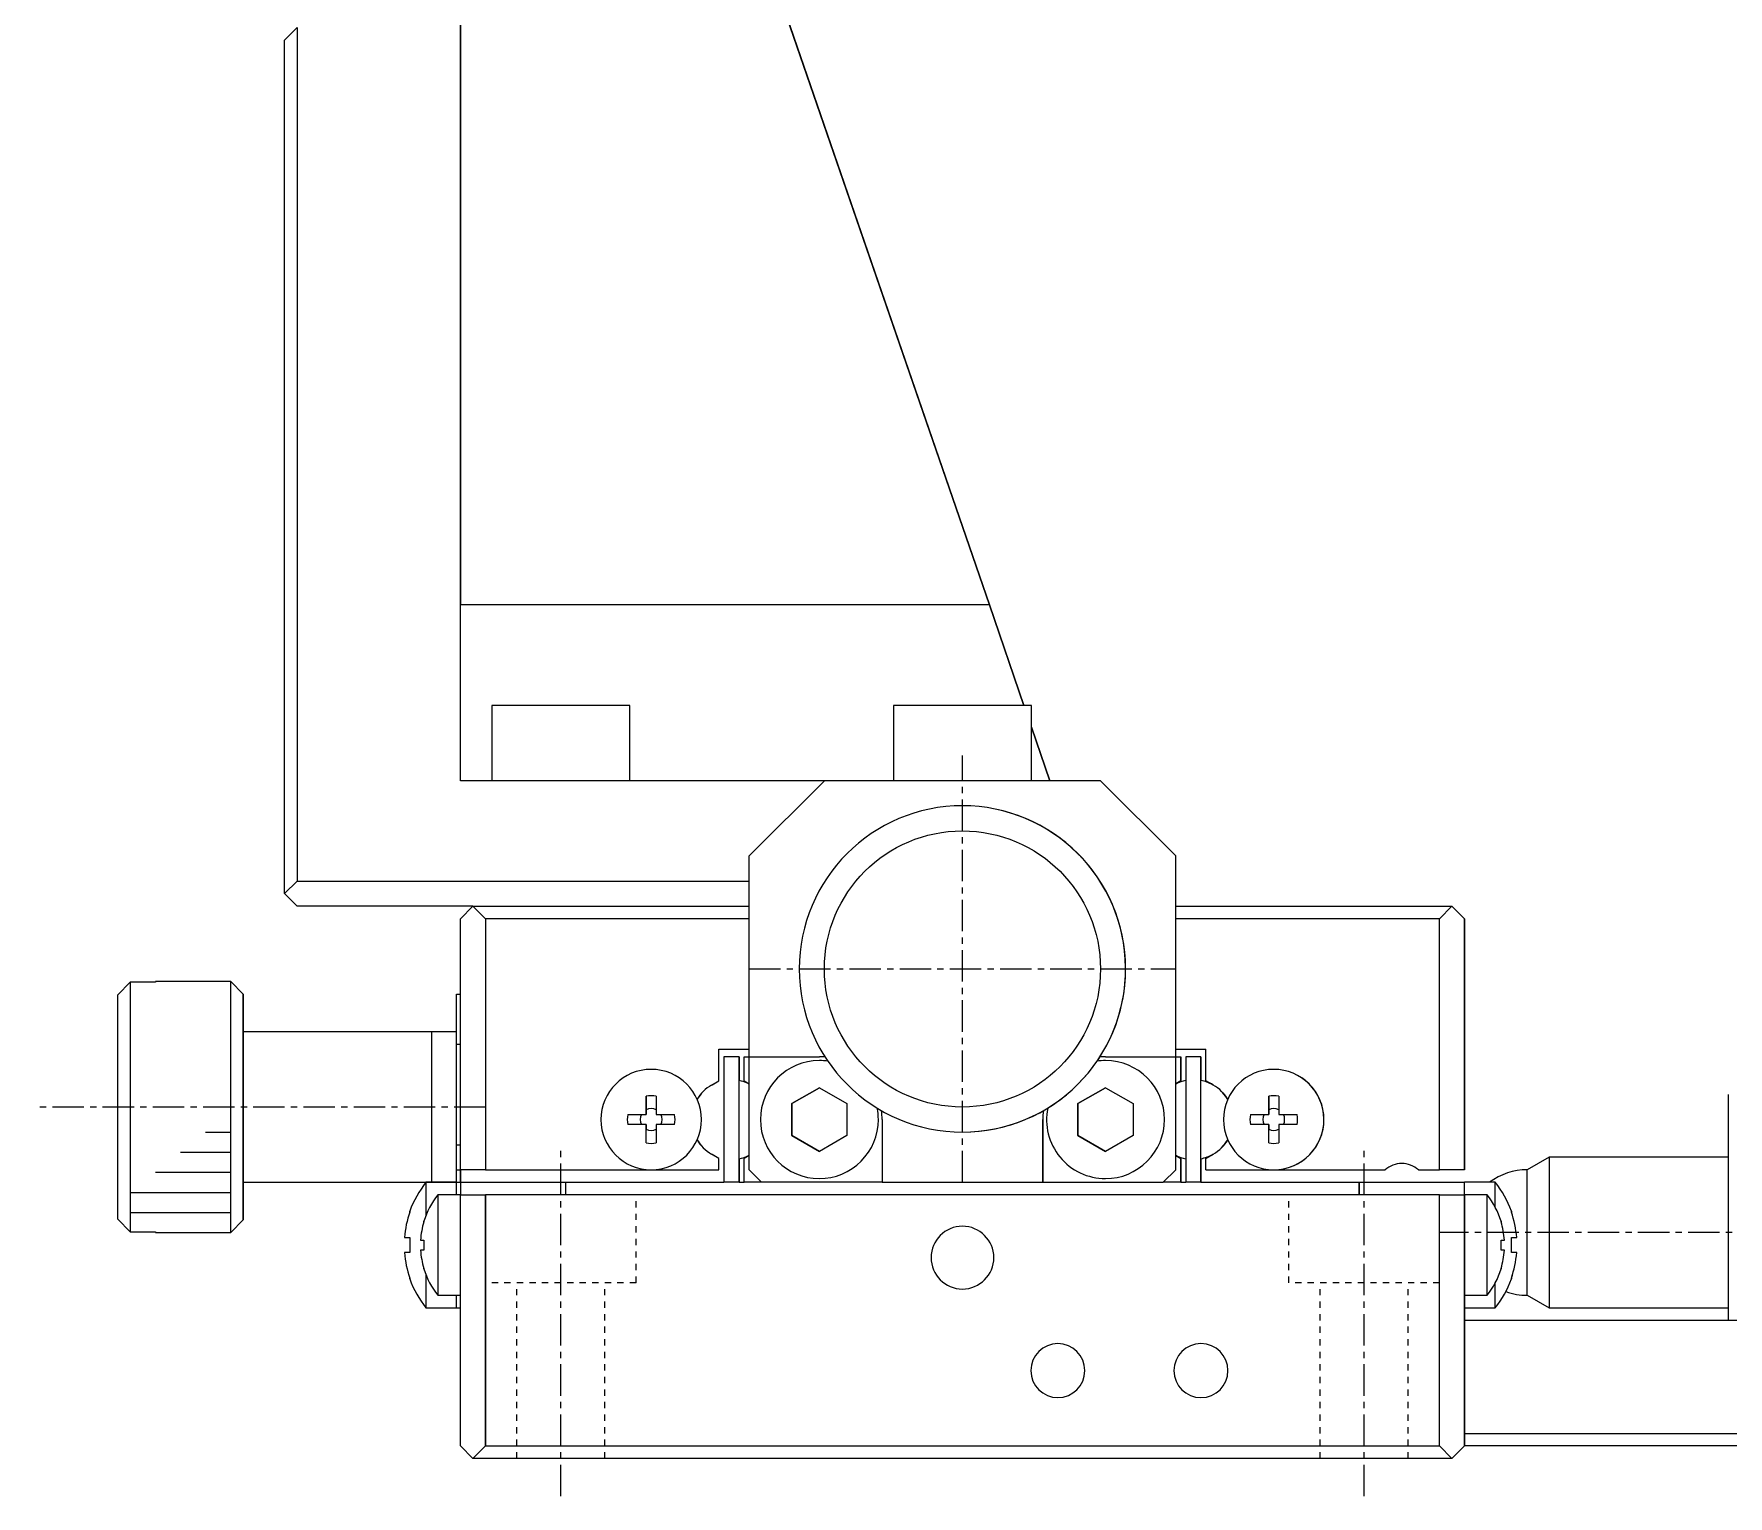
# Model space of a CAD drawing. Extents: x 67 to 344, y 71 to 375.
# Drawn here: x 229.3 to 296.8, y 86.1 to 144.3 of the extents above; entities that cross this region are included whole.
import ezdxf

# ---------------------------------------------------------------- set-up
doc = ezdxf.new("R2010")
doc.units = 0
doc.linetypes.add('CENTER', pattern=[2, 1.25, -0.25, 0.25, -0.25])
doc.linetypes.add('DOT', pattern=[0.5, 0.25, -0.25])
doc.layers.get('0').update_dxf_attribs({"linetype": 'CONTINUOUS'})

msp = doc.modelspace()

# ---------------------------------------------------------------- linework, layer by layer
at = {"color": 7, "linetype": 'CONTINUOUS'}
for p, q in [((246.321, 182.779), (246.321, 121.578)), ((246.321, 114.578), (246.321, 182.779)), ((246.321, 182.779), (267.395, 121.578)), ((267.395, 121.578), (246.322, 182.779)), ((239.321, 144.078), (239.821, 144.578)), ((239.821, 144.578), (239.821, 110.578)), ((239.321, 110.078), (239.321, 144.078)), ((268.772, 117.578), (267.395, 121.578)), ((267.395, 121.578), (268.772, 117.578)), ((247.572, 117.578), (247.572, 114.578)), ((250.322, 117.578), (247.572, 117.578)), ((253.072, 117.578), (250.322, 117.578)), ((253.072, 114.578), (253.072, 117.578)), ((263.572, 117.578), (263.572, 114.578)), ((266.322, 117.578), (263.572, 117.578)), ((269.072, 117.578), (266.322, 117.578)), ((269.072, 114.578), (269.072, 117.578)), ((269.805, 114.578), (269.072, 116.707)), ((269.072, 116.707), (269.805, 114.578)), ((260.821, 114.578), (246.321, 114.578)), ((260.821, 114.578), (257.821, 111.578)), ((271.821, 114.578), (260.821, 114.578)), ((271.821, 114.578), (274.821, 111.578)), ((274.821, 111.578), (271.821, 114.578)), ((271.821, 114.578), (271.821, 114.578)), ((266.32, 113.578), (266.32, 113.578)), ((257.821, 103.578), (257.821, 111.578)), ((274.821, 103.578), (274.821, 111.578)), ((274.821, 103.578), (274.821, 111.578)), ((274.821, 111.578), (274.821, 111.578)), ((239.821, 110.578), (239.321, 110.078)), ((239.321, 110.078), (239.821, 109.578)), ((239.821, 110.578), (257.821, 110.578)), ((246.821, 109.578), (239.821, 109.578)), ((246.321, 109.078), (246.821, 109.578)), ((246.821, 109.578), (247.321, 109.078)), ((246.821, 109.578), (248.821, 109.578)), ((248.821, 109.578), (248.822, 109.578)), ((248.821, 109.578), (248.821, 109.578)), ((248.822, 109.578), (257.821, 109.578)), ((274.821, 109.578), (280.821, 109.578)), ((280.821, 109.578), (280.822, 109.578)), ((280.821, 109.578), (280.821, 109.578)), ((280.822, 109.578), (285.821, 109.578)), ((285.321, 109.078), (285.821, 109.578)), ((285.821, 109.578), (286.321, 109.078)), ((285.821, 109.578), (285.822, 109.578)), ((286.322, 109.078), (285.822, 109.578)), ((246.321, 99.078), (246.321, 109.078)), ((247.321, 109.078), (247.321, 99.078)), ((257.821, 109.078), (247.321, 109.078)), ((285.321, 109.078), (274.821, 109.078)), ((285.321, 99.078), (285.321, 109.078)), ((286.321, 109.078), (286.321, 99.078)), ((286.322, 109.078), (286.321, 109.078)), ((286.322, 99.078), (286.322, 109.078)), ((232.671, 106.05), (233.171, 106.553)), ((232.671, 97.105), (232.671, 106.05)), ((233.171, 106.553), (233.171, 96.603)), ((234.171, 106.553), (233.171, 106.553)), ((237.171, 106.578), (234.171, 106.578)), ((234.171, 106.578), (234.171, 106.553)), ((237.171, 96.578), (237.171, 106.578)), ((237.671, 106.078), (237.171, 106.578)), ((237.671, 106.078), (237.671, 97.078)), ((237.672, 104.578), (237.671, 106.078)), ((246.171, 104.078), (246.171, 106.078)), ((246.171, 106.078), (246.321, 106.078)), ((245.171, 104.578), (237.671, 104.578)), ((237.671, 104.578), (237.671, 98.578)), ((237.672, 98.578), (237.672, 104.578)), ((245.171, 104.578), (245.171, 101.578)), ((245.171, 104.578), (245.171, 101.578)), ((246.171, 104.578), (245.171, 104.578)), ((246.171, 100.078), (246.171, 104.078)), ((256.621, 102.622), (256.621, 103.878)), ((256.621, 103.878), (257.821, 103.878)), ((256.622, 102.622), (256.622, 103.878)), ((256.821, 103.578), (256.821, 98.578)), ((257.421, 103.578), (256.821, 103.578)), ((257.421, 98.578), (257.421, 103.578)), ((257.421, 103.578), (257.422, 103.578)), ((257.422, 103.578), (257.422, 102.636)), ((257.621, 102.622), (257.621, 103.578)), ((257.621, 103.578), (257.821, 103.578)), ((257.821, 99.078), (257.821, 103.578)), ((257.821, 103.578), (260.021, 103.578)), ((260.021, 103.578), (260.022, 103.578)), ((260.022, 103.578), (260.621, 103.578)), ((272.021, 103.578), (274.821, 103.578)), ((274.821, 103.878), (276.021, 103.878)), ((274.821, 99.078), (274.821, 103.578)), ((274.821, 99.078), (274.821, 103.578)), ((274.821, 103.578), (274.821, 103.578)), ((274.821, 103.578), (275.021, 103.578)), ((275.021, 103.578), (275.022, 103.578)), ((275.021, 103.578), (275.021, 102.622)), ((275.022, 102.622), (275.022, 103.578)), ((275.221, 103.578), (275.221, 98.578)), ((275.821, 103.578), (275.221, 103.578)), ((275.821, 98.578), (275.821, 103.578)), ((275.821, 103.578), (275.822, 103.578)), ((275.822, 103.578), (275.822, 102.636)), ((276.021, 102.622), (276.021, 103.878)), ((256.327, 102.452), (256.621, 102.622)), ((256.355, 102.468), (256.622, 102.622)), ((256.622, 102.622), (256.621, 102.622)), ((257.421, 99.428), (257.421, 102.728)), ((257.421, 102.636), (257.421, 102.728)), ((257.421, 102.728), (257.421, 102.636)), ((257.421, 102.636), (257.421, 102.728)), ((257.421, 102.728), (257.421, 102.636)), ((257.421, 102.636), (257.421, 102.728)), ((257.421, 102.728), (257.421, 102.636)), ((257.421, 102.636), (257.421, 102.728)), ((257.421, 102.728), (257.421, 102.636)), ((257.421, 102.728), (257.421, 102.636)), ((257.422, 102.636), (257.422, 102.728)), ((257.422, 102.728), (257.422, 102.636)), ((257.422, 102.636), (257.422, 102.728)), ((257.422, 102.728), (257.422, 102.636)), ((257.422, 102.636), (257.422, 102.728)), ((257.422, 102.728), (257.422, 102.636)), ((257.621, 102.622), (257.821, 102.507)), ((275.022, 102.622), (274.821, 102.506)), ((274.821, 102.507), (275.021, 102.622)), ((275.021, 102.622), (275.022, 102.622)), ((275.821, 99.428), (275.821, 102.728)), ((275.821, 102.636), (275.821, 102.728)), ((275.821, 102.728), (275.821, 102.636)), ((275.821, 102.636), (275.821, 102.728)), ((275.821, 102.728), (275.821, 102.636)), ((275.821, 102.636), (275.821, 102.728)), ((275.821, 102.728), (275.821, 102.636)), ((275.821, 102.636), (275.821, 102.728)), ((275.821, 102.728), (275.821, 102.636)), ((275.821, 102.728), (275.821, 102.636)), ((275.822, 102.636), (275.822, 102.728)), ((275.822, 102.728), (275.822, 102.636)), ((275.822, 102.636), (275.822, 102.728)), ((275.822, 102.728), (275.822, 102.636)), ((275.822, 102.636), (275.822, 102.728)), ((275.822, 102.728), (275.822, 102.636)), ((276.315, 102.452), (276.021, 102.622)), ((286.321, 102.828), (286.321, 100.328)), ((286.321, 101.578), (286.321, 102.828)), ((286.322, 100.503), (286.322, 102.653)), ((286.322, 102.653), (286.322, 101.578)), ((286.322, 100.503), (286.322, 102.653)), ((286.322, 102.653), (286.322, 101.578)), ((253.721, 102.006), (253.721, 101.464)), ((253.721, 101.278), (253.721, 102.006)), ((254.121, 102.006), (254.121, 101.278)), ((260.621, 102.348), (259.521, 101.713)), ((259.521, 101.713), (260.621, 102.348)), ((260.621, 102.348), (261.721, 101.713)), ((272.021, 102.348), (270.921, 101.713)), ((270.921, 101.713), (272.021, 102.348)), ((272.021, 102.348), (273.121, 101.713)), ((278.521, 102.006), (278.521, 101.464)), ((278.521, 101.278), (278.521, 102.006)), ((278.921, 102.006), (278.921, 101.278)), ((245.171, 101.578), (245.171, 98.578)), ((245.171, 101.578), (245.171, 98.578)), ((252.992, 101.278), (253.721, 101.278)), ((253.721, 101.464), (253.721, 101.278)), ((254.121, 101.278), (254.85, 101.278)), ((259.521, 101.713), (259.521, 100.442)), ((259.521, 100.442), (259.521, 101.713)), ((261.721, 101.713), (261.721, 100.442)), ((270.921, 101.713), (270.921, 100.442)), ((270.921, 100.442), (270.921, 101.713)), ((273.121, 101.713), (273.121, 100.442)), ((277.792, 101.278), (278.521, 101.278)), ((278.521, 101.464), (278.521, 101.278)), ((278.921, 101.278), (279.65, 101.278)), ((286.321, 100.328), (286.321, 101.578)), ((286.322, 101.578), (286.322, 100.503)), ((286.322, 101.578), (286.322, 100.503)), ((253.721, 100.878), (252.992, 100.878)), ((253.721, 100.878), (253.721, 100.691)), ((253.721, 100.149), (253.721, 100.878)), ((253.721, 100.149), (253.721, 100.691)), ((254.85, 100.878), (254.121, 100.878)), ((254.121, 100.878), (254.121, 100.149)), ((263.121, 101.078), (263.121, 98.578)), ((266.32, 100.578), (266.32, 100.578)), ((269.521, 101.078), (269.521, 98.578)), ((269.521, 98.578), (269.521, 101.078)), ((278.521, 100.878), (277.792, 100.878)), ((278.521, 100.878), (278.521, 100.691)), ((278.521, 100.149), (278.521, 100.878)), ((278.521, 100.149), (278.521, 100.691)), ((279.65, 100.878), (278.921, 100.878)), ((278.921, 100.878), (278.921, 100.149)), ((246.171, 99.078), (246.171, 100.078)), ((259.521, 100.442), (260.621, 99.807)), ((260.621, 99.807), (259.521, 100.442)), ((261.721, 100.442), (260.621, 99.807)), ((270.921, 100.442), (272.021, 99.807)), ((272.021, 99.807), (270.921, 100.442)), ((273.121, 100.442), (272.021, 99.807)), ((256.621, 99.533), (256.327, 99.703)), ((256.622, 99.533), (256.355, 99.687)), ((256.621, 99.533), (256.622, 99.533)), ((256.621, 99.078), (256.621, 99.533)), ((256.622, 99.078), (256.622, 99.533)), ((257.421, 99.428), (257.421, 99.519)), ((257.421, 99.428), (257.421, 99.519)), ((257.421, 99.428), (257.421, 99.519)), ((257.421, 99.428), (257.421, 99.519)), ((257.421, 99.519), (257.421, 99.428)), ((257.421, 99.519), (257.421, 99.428)), ((257.421, 99.519), (257.421, 99.428)), ((257.421, 99.519), (257.421, 99.428)), ((257.421, 99.519), (257.421, 99.428)), ((257.422, 99.428), (257.422, 99.519)), ((257.422, 99.428), (257.422, 99.519)), ((257.422, 99.428), (257.422, 99.519)), ((257.422, 99.519), (257.422, 99.428)), ((257.422, 99.519), (257.422, 98.578)), ((257.422, 99.519), (257.422, 99.428)), ((257.422, 99.519), (257.422, 99.428)), ((257.821, 99.648), (257.621, 99.533)), ((257.621, 98.578), (257.621, 99.533)), ((274.821, 99.649), (275.022, 99.533)), ((275.021, 99.533), (274.821, 99.649)), ((274.822, 99.652), (274.822, 99.649)), ((274.822, 99.649), (274.822, 99.652)), ((275.022, 99.533), (275.021, 99.533)), ((275.021, 99.533), (275.021, 98.578)), ((275.022, 98.578), (275.022, 99.533)), ((275.821, 99.428), (275.821, 99.519)), ((275.821, 99.428), (275.821, 99.519)), ((275.821, 99.428), (275.821, 99.519)), ((275.821, 99.428), (275.821, 99.519)), ((275.821, 99.519), (275.821, 99.428)), ((275.821, 99.519), (275.821, 99.428)), ((275.821, 99.519), (275.821, 99.428)), ((275.821, 99.519), (275.821, 99.428)), ((275.821, 99.519), (275.821, 99.428)), ((275.822, 99.428), (275.822, 99.519)), ((275.822, 99.428), (275.822, 99.519)), ((275.822, 99.428), (275.822, 99.519)), ((275.822, 99.519), (275.822, 99.428)), ((275.822, 99.519), (275.822, 98.578)), ((275.822, 99.519), (275.822, 99.428)), ((275.822, 99.519), (275.822, 99.428)), ((276.021, 99.533), (276.315, 99.703)), ((276.021, 99.078), (276.021, 99.533)), ((289.687, 99.578), (288.821, 99.078)), ((296.821, 99.578), (289.687, 99.578)), ((289.687, 99.578), (289.687, 96.55)), ((237.671, 98.578), (244.949, 98.578)), ((237.671, 97.078), (237.672, 98.578)), ((244.949, 98.578), (245.171, 98.578)), ((246.171, 98.578), (244.949, 98.578)), ((244.949, 98.578), (244.949, 97.262)), ((245.171, 98.578), (246.171, 98.578)), ((246.171, 98.578), (246.171, 99.078)), ((246.171, 99.078), (246.321, 99.078)), ((246.171, 98.078), (246.171, 98.578)), ((246.321, 99.078), (246.321, 99.078)), ((246.322, 99.078), (246.321, 99.078)), ((246.321, 99.078), (246.321, 98.578)), ((246.321, 98.578), (250.522, 98.578)), ((246.321, 98.578), (246.321, 98.078)), ((247.321, 99.078), (246.322, 99.078)), ((246.322, 98.578), (246.322, 99.078)), ((247.321, 99.078), (253.921, 99.078)), ((250.522, 98.578), (256.821, 98.578)), ((250.522, 98.078), (250.522, 98.578)), ((253.922, 99.078), (256.621, 99.078)), ((256.621, 99.078), (256.622, 99.078)), ((257.421, 98.578), (256.821, 98.578)), ((257.421, 98.578), (257.621, 98.578)), ((257.421, 98.578), (257.421, 98.578)), ((258.321, 98.578), (257.621, 98.578)), ((257.821, 99.078), (258.321, 98.578)), ((260.021, 98.578), (258.321, 98.578)), ((260.022, 98.578), (260.021, 98.578)), ((263.121, 98.578), (260.022, 98.578)), ((263.121, 98.578), (269.521, 98.578)), ((269.521, 98.578), (270.021, 98.578)), ((270.021, 98.578), (270.022, 98.578)), ((270.022, 98.578), (274.321, 98.578)), ((274.821, 99.078), (274.321, 98.578)), ((274.321, 98.578), (274.821, 99.078)), ((274.321, 98.578), (274.321, 98.578)), ((275.021, 98.578), (274.321, 98.578)), ((274.821, 99.078), (274.821, 99.078)), ((275.021, 98.578), (275.021, 98.578)), ((275.021, 98.578), (275.221, 98.578)), ((275.821, 98.578), (275.221, 98.578)), ((275.821, 98.578), (282.122, 98.578)), ((275.821, 98.578), (275.821, 98.578)), ((276.021, 99.078), (278.721, 99.078)), ((278.722, 99.078), (283.16, 99.078)), ((282.122, 98.578), (286.321, 98.578)), ((282.122, 98.078), (282.122, 98.578)), ((282.122, 98.578), (282.122, 98.078)), ((283.16, 99.078), (283.16, 99.078)), ((284.482, 99.078), (285.321, 99.078)), ((286.321, 99.078), (285.321, 99.078)), ((286.321, 99.078), (286.322, 99.078)), ((286.321, 98.578), (286.322, 98.578)), ((286.321, 97.622), (286.321, 98.578)), ((287.544, 98.578), (286.322, 98.578)), ((286.322, 97.078), (286.322, 98.578)), ((287.544, 97.586), (287.544, 98.578)), ((288.821, 96.555), (288.821, 99.078)), ((245.424, 98.078), (245.424, 94.078)), ((246.321, 98.078), (245.424, 98.078)), ((246.321, 88.078), (246.321, 98.078)), ((246.321, 98.078), (247.321, 98.078)), ((285.321, 98.078), (247.321, 98.078)), ((247.321, 98.078), (247.321, 88.078)), ((285.321, 88.078), (285.321, 98.078)), ((285.321, 98.078), (286.321, 98.078)), ((286.321, 98.078), (286.321, 88.078)), ((286.321, 98.078), (286.321, 98.078)), ((286.321, 98.078), (286.321, 97.622)), ((286.322, 94.078), (286.322, 98.078)), ((287.22, 98.078), (286.322, 98.078)), ((287.22, 94.078), (287.22, 98.078)), ((244.306, 97.394), (244.306, 97.428)), ((244.306, 97.428), (244.306, 97.394)), ((286.321, 97.622), (286.321, 97.452)), ((286.321, 97.622), (286.321, 97.452)), ((286.321, 97.452), (286.321, 97.2)), ((286.321, 97.452), (286.321, 97.2)), ((286.322, 97.378), (286.321, 97.378)), ((286.321, 97.2), (286.321, 97.078)), ((286.321, 97.2), (286.321, 97.078)), ((288.187, 97.394), (288.187, 97.428)), ((288.187, 97.428), (288.187, 97.394)), ((233.171, 96.603), (232.671, 97.105)), ((233.171, 96.603), (234.171, 96.603)), ((234.171, 96.603), (234.171, 96.578)), ((234.171, 96.578), (237.171, 96.578)), ((237.171, 96.578), (237.671, 97.078)), ((244.866, 97.006), (244.866, 97.028)), ((244.866, 97.028), (244.866, 97.006)), ((287.777, 97.006), (287.777, 97.028)), ((287.777, 97.028), (287.777, 97.006)), ((288.821, 94.078), (288.821, 96.555)), ((289.687, 96.55), (289.687, 93.578)), ((244.094, 96.378), (244.306, 96.378)), ((244.306, 96.378), (244.306, 95.778)), ((244.734, 96.278), (244.866, 96.278)), ((244.866, 95.878), (244.734, 95.878)), ((244.866, 96.278), (244.866, 95.878)), ((287.777, 95.878), (287.777, 96.278)), ((287.777, 96.278), (287.909, 96.278)), ((287.909, 95.878), (287.777, 95.878)), ((288.187, 95.778), (288.187, 96.378)), ((288.187, 96.378), (288.399, 96.378)), ((244.306, 95.778), (244.094, 95.778)), ((288.399, 95.778), (288.187, 95.778)), ((244.306, 94.761), (244.306, 94.728)), ((244.306, 94.728), (244.306, 94.761)), ((244.866, 95.149), (244.866, 95.128)), ((244.866, 95.128), (244.866, 95.149)), ((244.949, 94.893), (244.949, 93.578)), ((286.321, 95.078), (286.321, 94.955)), ((286.321, 95.078), (286.321, 94.955)), ((286.321, 94.955), (286.321, 94.703)), ((286.321, 94.955), (286.321, 94.703)), ((286.321, 94.778), (286.322, 94.778)), ((286.321, 94.703), (286.321, 94.533)), ((286.321, 94.703), (286.321, 94.533)), ((286.321, 93.578), (286.321, 94.533)), ((286.321, 94.533), (286.321, 93.278)), ((286.322, 93.578), (286.322, 95.078)), ((287.544, 93.578), (287.544, 94.569)), ((287.777, 95.149), (287.777, 95.128)), ((287.777, 95.128), (287.777, 95.149)), ((288.187, 94.761), (288.187, 94.728)), ((288.187, 94.728), (288.187, 94.761)), ((245.424, 94.078), (246.321, 94.078)), ((246.171, 93.578), (246.171, 94.078)), ((286.322, 94.078), (287.22, 94.078)), ((288.821, 94.078), (289.687, 93.578)), ((244.949, 93.578), (246.171, 93.578)), ((246.171, 93.578), (246.321, 93.578)), ((286.322, 93.578), (286.321, 93.578)), ((286.322, 93.278), (286.321, 93.278)), ((286.322, 93.578), (287.544, 93.578)), ((286.322, 93.078), (286.322, 93.578)), ((286.322, 93.578), (286.322, 93.278)), ((289.687, 93.578), (296.821, 93.578)), ((297.321, 93.078), (286.321, 93.078)), ((286.321, 88.578), (286.321, 93.078)), ((286.321, 88.578), (302.321, 88.578)), ((286.321, 88.078), (286.321, 88.578)), ((246.821, 87.578), (246.321, 88.078)), ((247.321, 88.078), (246.821, 87.578)), ((247.321, 88.078), (285.321, 88.078)), ((285.821, 87.578), (285.321, 88.078)), ((286.321, 88.078), (285.821, 87.578)), ((285.821, 87.578), (286.171, 87.928)), ((285.822, 87.578), (286.322, 88.078)), ((286.172, 87.928), (285.822, 87.578)), ((286.171, 87.928), (286.172, 87.928)), ((302.321, 88.078), (286.321, 88.078)), ((286.321, 88.078), (286.321, 88.078)), ((285.821, 87.578), (246.821, 87.578)), ((285.822, 87.578), (285.821, 87.578)), ((285.821, 87.578), (285.821, 87.578)), ((285.822, 87.578), (285.822, 87.578))]:
    msp.add_line(p, q, dxfattribs=at)
at = {"color": 3, "linetype": 'CONTINUOUS'}
for p, q in [((267.395, 121.578), (246.321, 121.578)), ((246.171, 104.078), (246.321, 104.078)), ((236.171, 100.578), (237.171, 100.578)), ((246.171, 100.078), (246.321, 100.078)), ((235.171, 99.778), (237.171, 99.778)), ((234.171, 98.978), (237.171, 98.978)), ((246.171, 98.578), (246.321, 98.578)), ((233.171, 98.178), (237.171, 98.178)), ((247.321, 88.078), (247.321, 98.078)), ((285.321, 88.078), (285.321, 98.078)), ((233.171, 97.378), (237.171, 97.378))]:
    msp.add_line(p, q, dxfattribs=at)
at = {"color": 1, "linetype": 'CENTER'}
for p, q in [((266.32, 98.578), (266.32, 115.578)), ((257.82, 107.078), (274.82, 107.078)), ((247.321, 101.578), (229.331, 101.578)), ((250.321, 86.078), (250.321, 100.078)), ((282.321, 86.078), (282.321, 100.078)), ((344.481, 96.578), (285.321, 96.578))]:
    msp.add_line(p, q, dxfattribs=at)
at = {"color": 3, "linetype": 'DOT'}
for p, q in [((253.321, 94.578), (253.321, 98.078)), ((279.321, 94.578), (279.321, 98.078)), ((253.321, 94.578), (247.321, 94.578)), ((248.571, 87.578), (248.571, 94.578)), ((252.071, 87.578), (252.071, 94.578)), ((285.321, 94.578), (279.321, 94.578)), ((280.571, 87.578), (280.571, 94.578)), ((284.071, 87.578), (284.071, 94.578))]:
    msp.add_line(p, q, dxfattribs=at)
at = {"color": 7, "linetype": 'CONTINUOUS'}
for points in [[(246.321, 114.578, 0), (246.321, 114.578, 0), (246.321, 114.58, 0), (246.321, 114.582, 0), (246.321, 114.586, 0), (246.321, 114.591, 0), (246.321, 114.597, 0), (246.321, 114.603, 0), (246.321, 114.611, 0), (246.321, 114.62, 0), (246.321, 114.63, 0), (246.321, 114.641, 0), (246.321, 114.653, 0), (246.321, 114.666, 0), (246.321, 114.681, 0), (246.321, 114.696, 0), (246.321, 114.712, 0), (246.321, 114.729, 0), (246.321, 114.748, 0), (246.321, 114.767, 0), (246.321, 114.787, 0), (246.321, 114.809, 0), (246.321, 114.831, 0), (246.321, 114.855, 0), (246.321, 114.879, 0), (246.321, 114.904, 0), (246.321, 114.931, 0), (246.321, 114.958, 0), (246.321, 114.987, 0), (246.321, 115.016, 0), (246.321, 115.047, 0), (246.321, 115.078, 0), (246.321, 115.11, 0), (246.321, 115.144, 0), (246.321, 115.178, 0), (246.321, 115.213, 0), (246.321, 115.25, 0), (246.321, 115.287, 0), (246.321, 115.325, 0), (246.321, 115.364, 0), (246.321, 115.404, 0), (246.321, 115.445, 0), (246.321, 115.487, 0), (246.321, 115.53, 0), (246.321, 115.573, 0), (246.321, 115.618, 0), (246.321, 115.664, 0), (246.321, 115.71, 0), (246.321, 115.757, 0), (246.321, 115.805, 0), (246.321, 115.854, 0), (246.321, 115.904, 0), (246.321, 115.955, 0), (246.321, 116.007, 0), (246.321, 116.059, 0), (246.321, 116.112, 0), (246.321, 116.167, 0), (246.321, 116.221, 0), (246.321, 116.277, 0), (246.321, 116.334, 0), (246.321, 116.391, 0), (246.321, 116.449, 0), (246.321, 116.508, 0), (246.321, 116.567, 0), (246.321, 116.628, 0), (246.321, 116.689, 0), (246.321, 116.751, 0), (246.321, 116.813, 0), (246.321, 116.877, 0), (246.321, 116.941, 0), (246.321, 117.005, 0), (246.321, 117.071, 0), (246.321, 117.137, 0), (246.321, 117.204, 0), (246.321, 117.271, 0), (246.321, 117.339, 0), (246.321, 117.408, 0), (246.321, 117.477, 0), (246.321, 117.547, 0), (246.321, 117.617, 0), (246.321, 117.689, 0), (246.321, 117.76, 0), (246.321, 117.833, 0), (246.321, 117.905, 0), (246.321, 117.979, 0), (246.321, 118.053, 0), (246.321, 118.127, 0), (246.321, 118.202, 0), (246.321, 118.278, 0), (246.321, 118.354, 0), (246.321, 118.43, 0), (246.321, 118.507, 0), (246.321, 118.585, 0), (246.321, 118.663, 0), (246.321, 118.741, 0), (246.321, 118.82, 0), (246.321, 118.899, 0), (246.321, 118.978, 0), (246.321, 119.058, 0), (246.321, 119.139, 0), (246.321, 119.219, 0), (246.321, 119.3, 0), (246.321, 119.382, 0), (246.321, 119.464, 0), (246.321, 119.546, 0), (246.321, 119.628, 0), (246.321, 119.711, 0), (246.321, 119.794, 0), (246.321, 119.877, 0), (246.321, 119.96, 0), (246.321, 120.044, 0), (246.321, 120.128, 0), (246.321, 120.212, 0), (246.321, 120.296, 0), (246.321, 120.381, 0), (246.321, 120.466, 0), (246.321, 120.55, 0), (246.321, 120.636, 0), (246.321, 120.721, 0), (246.321, 120.806, 0), (246.321, 120.891, 0), (246.321, 120.977, 0), (246.321, 121.063, 0), (246.321, 121.148, 0), (246.321, 121.234, 0), (246.321, 121.32, 0), (246.321, 121.406, 0), (246.321, 121.492, 0), (246.321, 121.578, 0)], [(296.821, 102.078, 0), (296.821, 102.077, 0), (296.821, 102.074, 0), (296.821, 102.07, 0), (296.821, 102.064, 0), (296.821, 102.056, 0), (296.821, 102.047, 0), (296.821, 102.036, 0), (296.821, 102.023, 0), (296.821, 102.008, 0), (296.821, 101.992, 0), (296.821, 101.974, 0), (296.821, 101.955, 0), (296.821, 101.933, 0), (296.821, 101.91, 0), (296.821, 101.886, 0), (296.821, 101.859, 0), (296.821, 101.832, 0), (296.821, 101.802, 0), (296.821, 101.771, 0), (296.821, 101.738, 0), (296.821, 101.704, 0), (296.821, 101.668, 0), (296.821, 101.63, 0), (296.821, 101.591, 0), (296.821, 101.55, 0), (296.821, 101.508, 0), (296.821, 101.464, 0), (296.821, 101.419, 0), (296.821, 101.372, 0), (296.821, 101.323, 0), (296.821, 101.274, 0), (296.821, 101.222, 0), (296.821, 101.17, 0), (296.821, 101.115, 0), (296.821, 101.06, 0), (296.821, 101.003, 0), (296.821, 100.945, 0), (296.821, 100.885, 0), (296.821, 100.824, 0), (296.821, 100.761, 0), (296.821, 100.698, 0), (296.821, 100.633, 0), (296.821, 100.566, 0), (296.821, 100.499, 0), (296.821, 100.43, 0), (296.821, 100.36, 0), (296.821, 100.289, 0), (296.821, 100.217, 0), (296.821, 100.143, 0), (296.821, 100.069, 0), (296.821, 99.993, 0), (296.821, 99.917, 0), (296.821, 99.839, 0), (296.821, 99.76, 0), (296.821, 99.681, 0), (296.821, 99.6, 0), (296.821, 99.518, 0), (296.821, 99.436, 0), (296.821, 99.352, 0), (296.821, 99.268, 0), (296.821, 99.183, 0), (296.821, 99.097, 0), (296.821, 99.01, 0), (296.821, 98.923, 0), (296.821, 98.835, 0), (296.821, 98.746, 0), (296.821, 98.656, 0), (296.821, 98.566, 0), (296.821, 98.475, 0), (296.821, 98.383, 0), (296.821, 98.291, 0), (296.821, 98.199, 0), (296.821, 98.106, 0), (296.821, 98.012, 0), (296.821, 97.918, 0), (296.821, 97.824, 0), (296.821, 97.729, 0), (296.821, 97.634, 0), (296.821, 97.538, 0), (296.821, 97.443, 0), (296.821, 97.347, 0), (296.821, 97.25, 0), (296.821, 97.154, 0), (296.821, 97.057, 0), (296.821, 96.96, 0), (296.821, 96.863, 0), (296.821, 96.766, 0), (296.821, 96.669, 0), (296.821, 96.572, 0), (296.821, 96.475, 0), (296.821, 96.378, 0), (296.821, 96.281, 0), (296.821, 96.184, 0), (296.821, 96.087, 0), (296.821, 95.99, 0), (296.821, 95.894, 0), (296.821, 95.798, 0), (296.821, 95.702, 0), (296.821, 95.606, 0), (296.821, 95.51, 0), (296.821, 95.415, 0), (296.821, 95.32, 0), (296.821, 95.226, 0), (296.821, 95.132, 0), (296.821, 95.039, 0), (296.821, 94.946, 0), (296.821, 94.853, 0), (296.821, 94.761, 0), (296.821, 94.67, 0), (296.821, 94.579, 0), (296.821, 94.489, 0), (296.821, 94.399, 0), (296.821, 94.311, 0), (296.821, 94.222, 0), (296.821, 94.135, 0), (296.821, 94.048, 0), (296.821, 93.962, 0), (296.821, 93.877, 0), (296.821, 93.793, 0), (296.821, 93.71, 0), (296.821, 93.627, 0), (296.821, 93.546, 0), (296.821, 93.465, 0), (296.821, 93.386, 0), (296.821, 93.307, 0), (296.821, 93.23, 0), (296.821, 93.153, 0), (296.821, 93.078, 0)]]:
    msp.add_polyline3d(points, dxfattribs=at)
msp.add_circle((266.32, 107.078), 5.5, dxfattribs=at)
for centre, radius, start, end in [((266.32, 107.078), 6.5, 89.99983, 269.99983), ((266.32, 107.078), 6.5, 0.51891, 89.99983), ((266.32, 107.078), 6.5, 269.99983, 89.99983), ((266.32, 107.078), 6.5, 269.99983, 0.51891), ((260.621, 101.078), 2.35, 89.99866, 269.99866), ((260.621, 101.078), 2.5, 84.72246, 90), ((260.621, 101.078), 2.35, 81.71575, 89.99866), ((260.621, 101.078), 2.35, 81.74248, 89.99866), ((272.021, 101.078), 2.35, 89.99866, 98.2881), ((272.021, 101.078), 2.5, 90, 95.2801), ((272.021, 101.078), 2.5, 90, 95.27801), ((272.021, 101.078), 2.35, 0, 89.99866), ((272.021, 101.078), 2.35, 0, 89.99866), ((253.921, 101.078), 2, 90, 180), ((253.921, 101.078), 2, 270, 90), ((253.921, 101.078), 2, 270, 90), ((257.121, 101.078), 1.587, 63.85312, 79.08795), ((257.121, 101.078), 1.587, 63.85603, 79.09061), ((257.121, 101.078), 1.587, 63.85893, 79.09326), ((257.121, 101.078), 1.587, 63.86473, 79.09857), ((257.122, 101.078), 1.587, 63.87054, 79.10388), ((275.521, 101.078), 1.587, 100.87413, 116.16926), ((275.521, 101.078), 1.587, 60.5111, 79.08871), ((275.521, 101.078), 1.587, 60.64075, 79.09136), ((275.521, 101.078), 1.587, 60.74826, 79.09402), ((275.521, 101.078), 1.587, 60.84216, 79.09667), ((275.521, 101.078), 1.587, 60.92659, 79.09932), ((275.522, 101.078), 1.587, 61.00394, 79.10198), ((275.522, 101.078), 1.587, 61.07575, 79.10463), ((275.522, 101.078), 1.587, 61.14306, 79.10729), ((278.721, 101.078), 2, 90, 180), ((278.721, 101.078), 2, 270, 90), ((278.721, 101.078), 2, 271.14752, 90), ((253.921, 101.078), 0.95, 77.8468, 102.1532), ((257.236, 100.963), 1.75, 135, 148.11847), ((257.237, 100.963), 1.75, 139.20832, 148.14601), ((257.121, 101.078), 1.587, 120, 135), ((275.521, 101.078), 1.587, 45, 60), ((275.406, 100.963), 1.75, 31.88215, 45), ((275.521, 101.078), 1.587, 30.43907, 42.97406), ((275.521, 101.078), 1.587, 30.44201, 42.45028), ((275.521, 101.078), 1.587, 30.44496, 42.01293), ((275.521, 101.078), 1.587, 30.4479, 41.62874), ((275.521, 101.078), 1.587, 30.45084, 41.28153), ((275.522, 101.078), 1.587, 30.45379, 40.96197), ((275.522, 101.078), 1.587, 30.45673, 40.66408), ((275.522, 101.078), 1.587, 30.45967, 40.3838), ((278.721, 101.078), 0.95, 77.8468, 102.1532), ((253.921, 101.078), 0.95, 167.8468, 192.1532), ((253.921, 101.078), 0.435, 152.63352, 207.36648), ((253.921, 101.078), 0.435, 62.63352, 117.36648), ((253.921, 101.078), 0.435, 332.63352, 27.36648), ((253.921, 101.078), 0.95, 347.8468, 12.1532), ((260.621, 101.078), 2.35, 0, 11.2188), ((260.621, 101.078), 2.35, 0, 11.20188), ((260.621, 101.078), 2.5, 0, 8.21123), ((272.021, 101.078), 2.5, 171.78726, 180), ((272.021, 101.078), 2.5, 171.7885, 180), ((272.021, 101.078), 2.35, 168.77876, 269.99866), ((278.721, 101.078), 0.95, 167.8468, 192.1532), ((278.721, 101.078), 0.435, 152.63352, 207.36648), ((278.721, 101.078), 0.435, 62.63352, 117.36648), ((278.721, 101.078), 0.435, 332.63352, 27.36648), ((278.721, 101.078), 0.95, 347.8468, 12.1532), ((253.921, 101.078), 2, 180, 270), ((253.921, 101.078), 0.435, 242.63352, 297.36648), ((260.621, 101.078), 2.35, 269.99866, 0), ((260.621, 101.078), 2.35, 269.99866, 0), ((272.021, 101.078), 2.35, 269.99866, 0), ((272.021, 101.078), 2.35, 269.99866, 0), ((278.721, 101.078), 2, 180, 270), ((278.721, 101.078), 0.435, 242.63352, 297.36648), ((253.921, 101.078), 0.95, 257.8468, 282.1532), ((257.237, 101.192), 1.75, 211.85399, 220.79169), ((257.236, 101.192), 1.75, 211.88153, 225), ((257.121, 101.078), 1.587, 225, 240), ((275.521, 101.078), 1.587, 300, 315), ((275.406, 101.192), 1.75, 315, 328.11785), ((275.521, 101.078), 1.587, 317.02594, 329.56093), ((275.521, 101.078), 1.587, 317.54971, 329.55799), ((275.521, 101.078), 1.587, 317.98707, 329.55504), ((275.521, 101.078), 1.587, 318.37126, 329.5521), ((275.521, 101.078), 1.587, 318.71847, 329.54916), ((275.522, 101.078), 1.587, 319.03803, 329.54621), ((275.522, 101.078), 1.587, 319.33592, 329.54327), ((275.522, 101.078), 1.587, 319.6162, 329.54033), ((278.721, 101.078), 0.95, 257.8468, 282.1532), ((257.121, 101.078), 1.587, 280.91129, 296.14688), ((257.121, 101.078), 1.587, 280.90864, 296.14397), ((257.121, 101.078), 1.587, 280.90598, 296.14107), ((257.121, 101.078), 1.587, 280.90067, 296.13527), ((257.122, 101.078), 1.587, 280.89537, 296.12946), ((275.521, 101.078), 1.587, 243.83074, 259.12587), ((275.521, 101.078), 1.587, 280.91129, 299.4889), ((275.521, 101.078), 1.587, 280.90864, 299.35925), ((275.521, 101.078), 1.587, 280.90598, 299.25174), ((275.521, 101.078), 1.587, 280.90333, 299.15784), ((275.521, 101.078), 1.587, 280.90067, 299.07341), ((275.522, 101.078), 1.587, 280.89802, 298.99606), ((275.522, 101.078), 1.587, 280.89537, 298.92425), ((275.522, 101.078), 1.587, 280.89271, 298.85694), ((283.822, 98.328), 1, 90, 131.40962), ((283.821, 98.328), 1, 90, 131.40962), ((283.821, 98.328), 1, 48.59038, 90), ((248.072, 96.078), 4, 141.31781, 160.27537), ((278.721, 101.078), 2, 270, 271.14752), ((288.821, 96.578), 2.5, 90, 126.8699), ((284.422, 96.078), 4, 19.72463, 38.68219), ((247.922, 96.078), 3.2, 141.31781, 162.72999), ((284.722, 96.078), 3.2, 17.27001, 38.68219), ((248.072, 96.078), 3.989, 160.7318, 175.68661), ((284.422, 96.078), 3.989, 4.31339, 19.2682), ((247.922, 96.078), 3.194, 163.09474, 176.40965), ((266.321, 95.578), 1.25, 90, 270), ((266.321, 95.578), 1.25, 90, 270), ((266.321, 95.578), 1.25, 0, 90), ((284.722, 96.078), 3.194, 3.59035, 16.90526), ((247.922, 96.078), 3.194, 183.59035, 196.90526), ((284.722, 96.078), 3.194, 343.09474, 356.40965), ((248.072, 96.078), 3.989, 184.31339, 199.2682), ((266.321, 95.578), 1.25, 270, 0), ((284.422, 96.078), 3.989, 340.7318, 355.68661), ((248.072, 96.078), 4, 199.72463, 218.68219), ((247.922, 96.078), 3.2, 197.27001, 218.68219), ((284.722, 96.078), 3.2, 321.31781, 342.72999), ((284.422, 96.078), 4, 321.31781, 340.27537), ((284.422, 96.078), 3.989, 340.7318, 343.71224), ((288.821, 96.578), 2.5, 250.04175, 270), ((270.121, 91.078), 1.075, 90, 270), ((270.121, 91.078), 1.075, 90, 270), ((270.121, 91.078), 1.075, 0, 90), ((275.821, 91.078), 1.075, 90, 270), ((275.821, 91.078), 1.075, 90, 270), ((275.821, 91.078), 1.075, 0, 90), ((270.121, 91.078), 1.075, 270, 0), ((275.821, 91.078), 1.075, 270, 0)]:
    msp.add_arc(centre, radius, start, end, dxfattribs=at)
at = {"color": 3, "linetype": 'CONTINUOUS'}
for centre, radius in [((266.321, 95.578), 1.25), ((270.121, 91.078), 1.075), ((275.821, 91.078), 1.075)]:
    msp.add_arc(centre, radius, 90, 270, dxfattribs=at)

doc.saveas('drawing.dxf')
